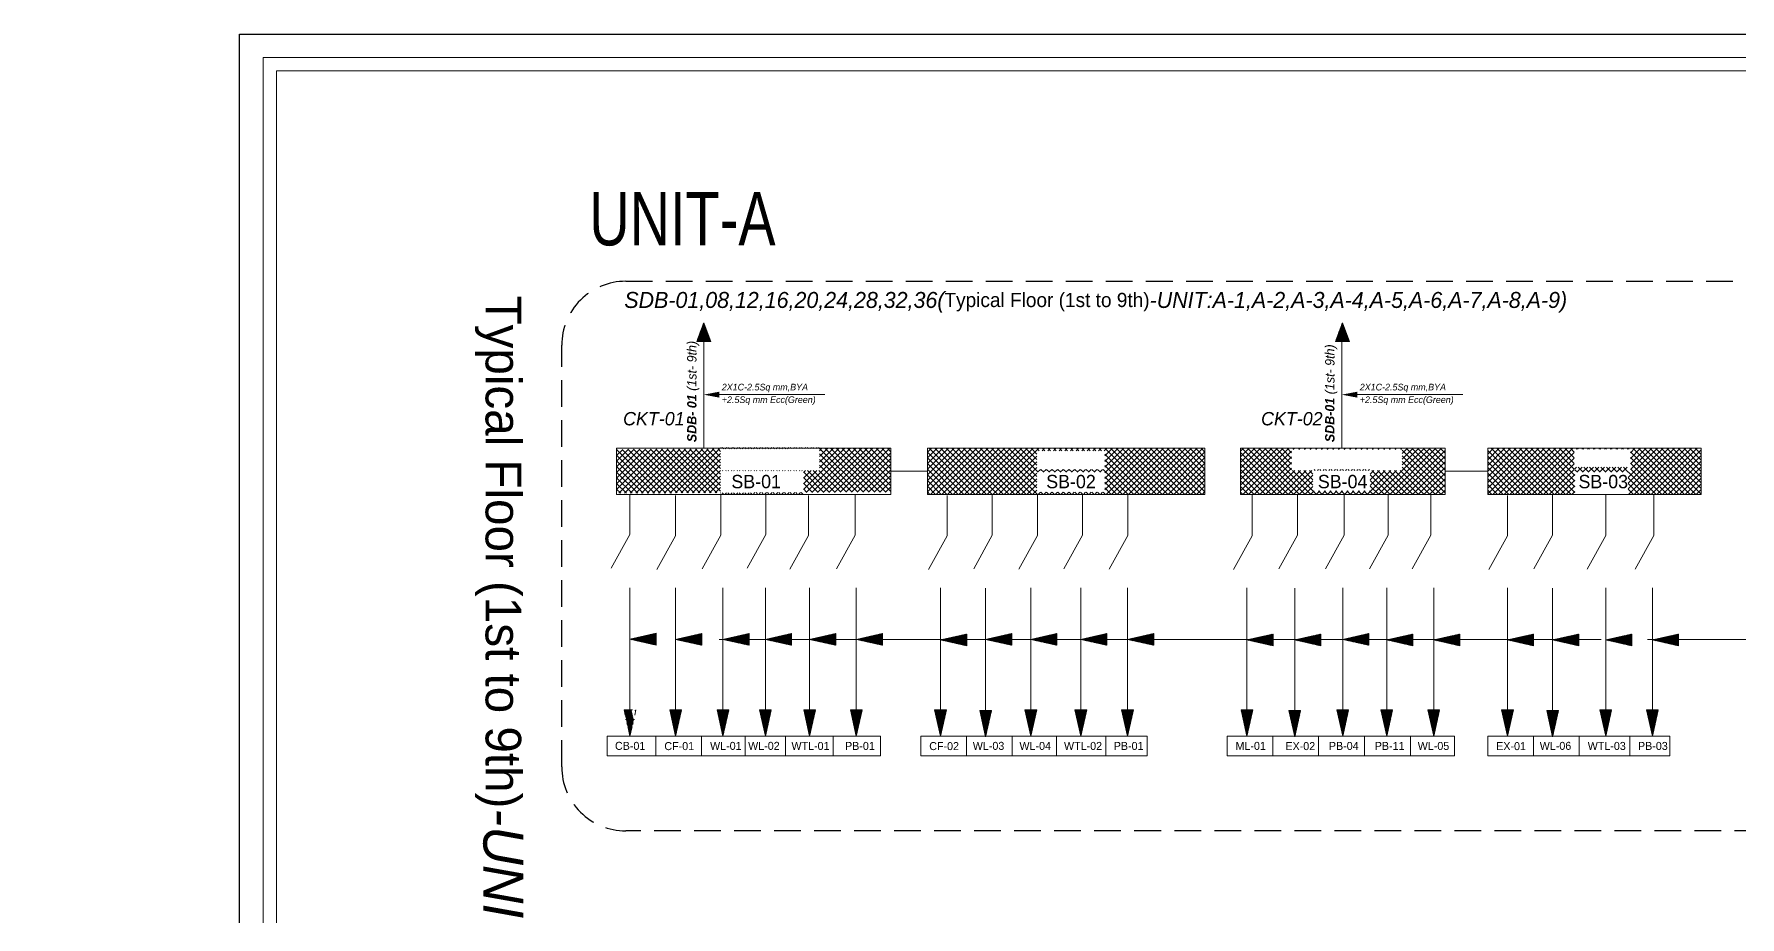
# Model space of a CAD drawing. Header units: inches. Extents: x 109699 to 44449955, y -10987 to 15824140.
# Drawn here: x 212572 to 213211, y -3959 to -3628 of the extents above; entities that cross this region are included whole.
import ezdxf

# ---------------------------------------------------------------- set-up
doc = ezdxf.new("R2010")
doc.units = ezdxf.units.IN
doc.header["$LTSCALE"] = 5
doc.header["$MEASUREMENT"] = 0
doc.linetypes.add('DASHED2', pattern=[0.375, 0.25, -0.125])
doc.linetypes.add('DIVIDE', pattern=[1.25, 0.5, -0.25, 0, -0.25, 0, -0.25])
doc.layers.get('0').update_dxf_attribs({"color": 123})
for name, color, linetype, lineweight in [('@NORMAL', 7, 'Continuous', 5), ('E-CF-Ceiling-Fan', 30, 'Continuous', 13), ('E-CKT-CABLE', 116, 'Continuous', 18), ('E-CKT-TEXT', 135, 'Continuous', 18), ('E-EX-Exhaust-Fan', 190, 'Continuous', 13), ('E-PB-Socket-5A', 203, 'Continuous', 13), ('E-POINT-CABLE', 86, 'Continuous', 18), ('E-SB-Switch-Board', 106, 'Continuous', 18), ('E-SWITCH', 6, 'Continuous', 18), ('E-TP', 11, 'DIVIDE', 18), ('E-WL-Wall-Light', 232, 'Continuous', 15), ('E-WTL-Wall-Tube-Light', 6, 'Continuous', 15), ('Text', 7, 'Continuous', 0), ('WALL-1', 8, 'Continuous', 9)]:
    doc.layers.add(name, color=color, linetype=linetype, lineweight=lineweight)
doc.styles.get("Standard").update_dxf_attribs({"font": 'times.ttf'})
doc.styles.add('style2', font='ARIALN.TTF', dxfattribs={"width": 0.75, "height": 3})
doc.styles.add('TAVE2', font='ROM_____.PFB')

# ---------------------------------------------------------------- blocks, each defined once
blk = doc.blocks.new('zxczxczxcz')
at = {"layer": '@NORMAL'}
for points in [[(177327.54, -15450.1), (175295.18, -15450.1), (175295.18, -14276.83), (177327.54, -14276.83)], [(177319.91, -15442.46), (175302.82, -15442.46), (175302.82, -14284.47), (177319.91, -14284.47)]]:
    blk.add_lwpolyline(points, close=True, dxfattribs=at)
at = {"layer": 'WALL-1', "lineweight": 30}
blk.add_lwpolyline([(177340.91, -15463.47), (175281.82, -15463.47), (175281.82, -14263.47), (177340.91, -14263.47)], close=True, dxfattribs=at)
blk = doc.blocks.new('E-CKT TEXT')
for p, q in [((648438.87, 22105.08), (648437.12, 22112.85)), ((648437.12, 22112.85), (648440.62, 22112.85)), ((648437.16, 22112.65), (648437.36, 22112.85)), ((648437.21, 22112.43), (648437.63, 22112.85)), ((648437.26, 22112.21), (648437.89, 22112.85)), ((648437.31, 22112), (648438.16, 22112.85)), ((648437.36, 22111.78), (648438.43, 22112.85)), ((648437.41, 22111.56), (648438.69, 22112.85)), ((648437.46, 22111.35), (648438.96, 22112.85)), ((648437.51, 22111.13), (648439.22, 22112.85)), ((648437.55, 22110.92), (648439.49, 22112.85)), ((648437.6, 22110.7), (648439.75, 22112.85)), ((648437.65, 22110.48), (648440.02, 22112.85)), ((648437.7, 22110.27), (648440.28, 22112.85)), ((648437.75, 22110.05), (648440.55, 22112.85)), ((648437.8, 22109.83), (648440.57, 22112.6)), ((648437.85, 22109.62), (648440.49, 22112.26)), ((648437.9, 22109.4), (648440.41, 22111.92)), ((648437.94, 22109.18), (648440.34, 22111.58)), ((648437.99, 22108.97), (648440.26, 22111.23)), ((648438.04, 22108.75), (648440.18, 22110.89)), ((648438.09, 22108.54), (648440.11, 22110.55)), ((648438.14, 22108.32), (648440.03, 22110.21)), ((648438.19, 22108.1), (648439.95, 22109.86)), ((648438.24, 22107.89), (648439.87, 22109.52)), ((648438.29, 22107.67), (648439.8, 22109.18)), ((648438.34, 22107.45), (648439.72, 22108.84)), ((648438.38, 22107.24), (648439.64, 22108.49)), ((648438.87, 22105.08), (648440.62, 22112.85)), ((648438.43, 22107.02), (648439.56, 22108.15)), ((648438.48, 22106.8), (648439.49, 22107.81)), ((648438.53, 22106.59), (648439.41, 22107.47)), ((648438.58, 22106.37), (648439.33, 22107.13)), ((648438.63, 22106.16), (648439.26, 22106.78)), ((648438.68, 22105.94), (648439.18, 22106.44)), ((648438.73, 22105.72), (648439.1, 22106.1)), ((648438.77, 22105.51), (648439.02, 22105.76)), ((648438.82, 22105.29), (648438.95, 22105.41))]:
    blk.add_line(p, q)
blk = doc.blocks.new('AR')
at = {"layer": 'E-CKT-CABLE'}
for p, q in [((-271, 449), (0, 548)), ((-213, 427), (-144, 496)), ((-209, 426), (-136, 499)), ((-205, 424), (-128, 502)), ((-201, 423), (-119, 505)), ((-197, 421), (-111, 508)), ((-193, 420), (-102, 511)), ((-190, 418), (-94, 514)), ((-186, 417), (-86, 517)), ((-182, 415), (-77, 520)), ((-178, 414), (-69, 523)), ((-174, 413), (-61, 526)), ((-170, 411), (-52, 529)), ((-167, 410), (-44, 532)), ((-163, 408), (-36, 535)), ((-159, 407), (-27, 538)), ((-155, 405), (-19, 541)), ((-151, 404), (-11, 544)), ((-147, 402), (-2, 547)), ((-144, 401), (0, 544)), ((-140, 399), (0, 539)), ((-136, 398), (0, 534)), ((-132, 396), (0, 528)), ((-128, 395), (0, 523)), ((-124, 394), (0, 518)), ((-120, 392), (0, 513)), ((-117, 391), (0, 507)), ((-113, 389), (0, 502)), ((-109, 388), (0, 497)), ((0, 548), (0, 346)), ((-271, 449), (0, 346)), ((-270, 449), (-269, 450)), ((-266, 448), (-261, 453)), ((-263, 446), (-253, 456)), ((-259, 445), (-244, 459)), ((-255, 443), (-236, 462)), ((-251, 442), (-228, 465)), ((-247, 440), (-219, 468)), ((-243, 439), (-211, 471)), ((-240, 437), (-203, 474)), ((-236, 436), (-194, 477)), ((-232, 434), (-186, 480)), ((-228, 433), (-178, 483)), ((-224, 432), (-169, 486)), ((-220, 430), (-161, 489)), ((-216, 429), (-153, 493)), ((-105, 386), (0, 491)), ((-101, 385), (0, 486)), ((-97, 383), (0, 481)), ((-94, 382), (0, 475)), ((-90, 380), (0, 470)), ((-86, 379), (0, 465)), ((-82, 377), (0, 459)), ((-78, 376), (0, 454)), ((-74, 374), (0, 449)), ((-71, 373), (0, 444)), ((-67, 372), (0, 438)), ((-63, 370), (0, 433)), ((-59, 369), (0, 428)), ((-55, 367), (0, 422)), ((-51, 366), (0, 417)), ((-48, 364), (0, 412)), ((-44, 363), (0, 406)), ((-40, 361), (0, 401)), ((-36, 360), (0, 396)), ((-32, 358), (0, 391)), ((-28, 357), (0, 385)), ((-24, 355), (0, 380)), ((-21, 354), (0, 375)), ((-17, 353), (0, 369)), ((-13, 351), (0, 364)), ((-9, 350), (0, 359)), ((-5, 348), (0, 353)), ((-1, 347), (0, 348))]:
    blk.add_line(p, q, dxfattribs=at)

msp = doc.modelspace()

# ---------------------------------------------------------------- hatches: boundary and pattern name
at = {"layer": 'E-SB-Switch-Board'}
h = msp.add_hatch(dxfattribs=at)
h.set_pattern_fill('ANSI37', color=256, scale=12.003473, angle=180.05046, style=0)
h.set_pattern_definition([(225.050464, (10813.7774, -16770.7007), (1.061901214, -1.060032292), []), (315.050464, (10813.7774, -16770.7007), (1.060032292, 1.061901214), [])])
h.paths.add_polyline_path([(212893.12, -3783.19), (212790.32, -3783.61), (212790.32, -3800.05), (212893.12, -3799.63)])
h.paths.add_polyline_path([(212829.32, -3791.53), (212866.32, -3791.53), (212866.32, -3782.85), (212829.32, -3782.85)])
h.paths.add_polyline_path([(212829.32, -3800.48), (212860.32, -3800.48), (212860.32, -3791.63), (212829.32, -3791.63)])
h = msp.add_hatch(dxfattribs=at)
h.set_pattern_fill('ANSI37', color=256, scale=12.003473, angle=180.05046, style=0)
h.set_pattern_definition([(225.050464, (10812.4222, -16770.7007), (1.061901214, -1.060032292), []), (315.050464, (10812.4222, -16770.7007), (1.060032292, 1.061901214), [])])
h.paths.add_polyline_path([(213010.82, -3783.19), (212906.82, -3783.19), (212906.82, -3800.48), (213010.82, -3800.48)])
h.paths.add_polyline_path([(212947.82, -3792.2), (212973.32, -3792.2), (212973.32, -3784.13), (212947.82, -3784.13)], flags=16)
h.paths.add_polyline_path([(212947.82, -3799.63), (212973.32, -3799.63), (212973.32, -3791.13), (212947.82, -3791.13)], flags=16)
h = msp.add_hatch(dxfattribs=at)
h.set_pattern_fill('ANSI37', color=256, scale=12.003473, angle=180.05046, style=0)
h.set_pattern_definition([(225.050464, (10789.4744, -16770.7007), (1.061901214, -1.060032292), []), (315.050464, (10789.4744, -16770.7007), (1.060032292, 1.061901214), [])])
h.paths.add_polyline_path([(213100.82, -3783.19), (213024.17, -3783.19), (213024.17, -3800.48), (213100.82, -3800.48)])
h.paths.add_polyline_path([(213043.32, -3791.58), (213084.82, -3791.58), (213084.82, -3783.63), (213043.32, -3783.63)], flags=16)
h.paths.add_polyline_path([(213051.32, -3799.13), (213072.82, -3799.13), (213072.82, -3791.13), (213051.32, -3791.13)], flags=16)
h = msp.add_hatch(dxfattribs=at)
h.set_pattern_fill('ANSI37', color=256, scale=12.003473, angle=180.05046, style=0)
h.set_pattern_definition([(225.050464, (11037.9222, -16770.7007), (1.061901214, -1.060032292), []), (315.050464, (11037.9222, -16770.7007), (1.060032292, 1.061901214), [])])
h.paths.add_polyline_path([(213196.86, -3783.19), (213116.82, -3783.19), (213116.82, -3800.48), (213196.86, -3800.48)])
h.paths.add_polyline_path([(213149.22, -3792.2), (213170.34, -3792.2), (213170.34, -3783.51), (213149.22, -3783.51)], flags=16)
h.paths.add_polyline_path([(213149.5, -3800.48), (213169.49, -3800.48), (213169.49, -3790.3), (213149.5, -3790.3)], flags=17)

# ---------------------------------------------------------------- linework, layer by layer
at = {"linetype": 'DASHED2', "lineweight": 25, "ltscale": 8}
msp.add_lwpolyline([(212793.74, -3720.59), (213789.37, -3720.59, -0.414214), (213813.37, -3744.59), (213813.37, -3902.61, -0.414214), (213789.37, -3926.61), (212793.74, -3926.61, -0.414214), (212769.74, -3902.61), (212769.74, -3744.59, -0.414214)], format="xyb", close=True, dxfattribs=at)
at = {"layer": 'E-CKT-CABLE'}
for p, q in [((212822.98, -3783.19), (212822.98, -3743.01)), ((213062.11, -3783.19), (213062.11, -3743.01)), ((212826.87, -3763.1), (212868.37, -3763.1)), ((213066, -3763.1), (213107.5, -3763.1)), ((212893.12, -3791.83), (212906.82, -3791.83)), ((213100.82, -3791.83), (213116.82, -3791.83))]:
    msp.add_line(p, q, dxfattribs=at)
for points in [[(212828.81, -3764.21), (212828.81, -3761.99), (212822.98, -3763.1)], [(213067.94, -3764.21), (213067.94, -3761.99), (213062.11, -3763.1)]]:
    msp.add_solid(points, dxfattribs=at)
at = {"layer": 'E-CKT-TEXT'}
for p, q in [((212828.82, -3854.85), (213159.32, -3854.85)), ((213176.73, -3854.85), (213813.37, -3854.85))]:
    msp.add_line(p, q, dxfattribs=at)
at = {"layer": 'E-POINT-CABLE'}
for p, q in [((212795.32, -3800.47), (212795.32, -3815.54)), ((212812.43, -3800.91), (212812.43, -3815.98)), ((212829.36, -3800.69), (212829.36, -3815.76)), ((212846.28, -3800.48), (212846.28, -3815.54)), ((212862.2, -3800.88), (212862.2, -3815.94)), ((212879.77, -3800.73), (212879.77, -3815.8)), ((212914.22, -3800.91), (212914.22, -3815.98)), ((212931.14, -3800.69), (212931.14, -3815.76)), ((212948.06, -3800.48), (212948.06, -3815.54)), ((212948.06, -3800.88), (212948.06, -3815.94)), ((212964.98, -3800.26), (212964.98, -3815.32)), ((212964.98, -3800.66), (212964.98, -3815.72)), ((212981.9, -3800.44), (212981.9, -3815.51)), ((212981.9, -3800.84), (212981.9, -3815.91)), ((213028.56, -3800.48), (213028.56, -3815.98)), ((213045.49, -3800.69), (213045.49, -3815.76)), ((213062.99, -3800.69), (213062.99, -3815.76)), ((213079.49, -3800.69), (213079.49, -3815.76)), ((213095.49, -3800.69), (213095.49, -3815.76)), ((213124.22, -3800.91), (213124.22, -3815.98)), ((213141.14, -3800.69), (213141.14, -3815.76)), ((213161.06, -3800.48), (213161.06, -3815.54)), ((213161.06, -3800.88), (213161.06, -3815.94)), ((213179.06, -3800.48), (213179.06, -3815.54)), ((213179.06, -3800.88), (213179.06, -3815.94)), ((212795.32, -3835.48), (212795.32, -3891.09)), ((212812.44, -3835.48), (212812.44, -3891.09)), ((212830.17, -3835.48), (212830.17, -3891.09)), ((212846.1, -3835.48), (212846.1, -3891.09)), ((212862.67, -3835.49), (212862.67, -3891.09)), ((212880.17, -3835.49), (212880.17, -3891.09)), ((212911.73, -3835.48), (212911.73, -3891.09)), ((212928.64, -3835.7), (212928.64, -3891.31)), ((212945.56, -3835.48), (212945.56, -3891.09)), ((212964.32, -3835.48), (212964.32, -3891.09)), ((212981.82, -3835.48), (212981.82, -3891.09)), ((213026.57, -3835.48), (213026.57, -3891.09)), ((213044.49, -3835.7), (213044.49, -3891.31)), ((213062.49, -3835.48), (213062.49, -3891.09)), ((213078.99, -3835.48), (213078.99, -3891.09)), ((213096.59, -3835.48), (213096.59, -3891.09)), ((213124.23, -3835.48), (213124.23, -3891.09)), ((213141.14, -3835.7), (213141.14, -3891.31)), ((213161.06, -3835.48), (213161.06, -3891.09)), ((213178.56, -3835.48), (213178.56, -3891.09)), ((212805.04, -3891.09), (212805.04, -3898.53)), ((212822.15, -3891.09), (212822.15, -3898.51)), ((212822.15, -3891.09), (212822.15, -3898.51)), ((212838.49, -3891.09), (212838.49, -3898.51)), ((212853.67, -3891.09), (212853.67, -3898.51)), ((212853.67, -3891.09), (212853.67, -3898.51)), ((212871.44, -3891.09), (212871.44, -3898.51)), ((212871.44, -3891.09), (212871.44, -3898.51)), ((212921.44, -3891.09), (212921.44, -3898.51)), ((212938.63, -3891.09), (212938.63, -3898.51)), ((212955.14, -3891.09), (212955.14, -3898.51)), ((212973.64, -3891.09), (212973.64, -3898.51)), ((212989.15, -3891.09), (212989.15, -3898.51)), ((213036.28, -3891.09), (213036.28, -3898.51)), ((213053.4, -3891.09), (213053.4, -3898.53)), ((213070.6, -3891.09), (213070.6, -3898.51)), ((213087.82, -3898.51), (213087.82, -3891.09)), ((213133.94, -3891.09), (213133.94, -3898.51)), ((213151.13, -3891.09), (213151.13, -3898.51)), ((213170.13, -3891.09), (213170.13, -3898.51))]:
    msp.add_line(p, q, dxfattribs=at)
for points in [[(212786.82, -3891.09), (212889.2, -3891.09), (212889.2, -3898.51), (212786.82, -3898.54)], [(212904.32, -3891.09), (212989.15, -3891.09), (212989.15, -3898.51), (212904.32, -3898.54)], [(213019.17, -3891.09), (213104.32, -3891.09), (213104.32, -3898.51), (213019.17, -3898.54)], [(213116.82, -3891.09), (213185.13, -3891.09), (213185.13, -3898.51), (213116.82, -3898.54)]]:
    msp.add_lwpolyline(points, close=True, dxfattribs=at)
at = {"layer": 'E-SB-Switch-Board'}
for points in [[(212790.32, -3800.48), (212893.12, -3800.48), (212893.12, -3783.19), (212790.32, -3783.19)], [(212906.82, -3800.48), (213010.82, -3800.48), (213010.82, -3783.19), (212906.82, -3783.19)], [(213024.17, -3800.48), (213100.82, -3800.48), (213100.82, -3783.19), (213024.17, -3783.19)], [(213116.82, -3800.48), (213196.86, -3800.48), (213196.86, -3783.19), (213116.82, -3783.19)]]:
    msp.add_lwpolyline(points, close=True, dxfattribs=at)
at = {"layer": 'E-SWITCH'}
for p, q in [((212795.32, -3815.54), (212788.34, -3828.16)), ((212812.43, -3815.98), (212805.45, -3828.59)), ((212829.36, -3815.76), (212822.38, -3828.38)), ((212846.28, -3815.54), (212839.3, -3828.16)), ((212862.2, -3815.94), (212855.22, -3828.56)), ((212879.77, -3815.8), (212872.79, -3828.41)), ((212914.22, -3815.98), (212907.24, -3828.59)), ((212931.14, -3815.76), (212924.16, -3828.38)), ((212948.06, -3815.94), (212941.08, -3828.56)), ((212964.98, -3815.72), (212958, -3828.34)), ((212981.9, -3815.91), (212974.92, -3828.52)), ((213028.56, -3815.98), (213021.58, -3828.59)), ((213045.49, -3815.76), (213038.51, -3828.38)), ((213062.99, -3815.76), (213056.01, -3828.38)), ((213079.49, -3815.76), (213072.51, -3828.38)), ((213095.49, -3815.76), (213088.51, -3828.38)), ((213124.22, -3815.98), (213117.24, -3828.59)), ((213141.14, -3815.76), (213134.16, -3828.38)), ((213161.06, -3815.94), (213154.08, -3828.56)), ((213179.06, -3815.94), (213172.08, -3828.56))]:
    msp.add_line(p, q, dxfattribs=at)

# ---------------------------------------------------------------- block references
at = {"layer": 'E-CF-Ceiling-Fan', "color": 1, "xscale": 1.261437301517695, "yscale": 1.261437301517695, "zscale": 1.261437301517695}
for p in [(-605152.54, -31775.26), (-605053.25, -31775.26)]:
    msp.add_blockref('E-CKT TEXT', p, dxfattribs=at)
at = {"layer": 'E-CKT-CABLE', "xscale": -0.02594956736979771, "yscale": 0.02594956736979771, "zscale": 0.02594956734627435, "rotation": 90}
for p in [(212834.63, -3743.18), (213074.03, -3743.18)]:
    msp.add_blockref('AR', p, dxfattribs=at)
at = {"layer": 'E-CKT-TEXT', "xscale": 1.261437301520496, "yscale": 1.261437301520496, "zscale": 1.261437301520496, "rotation": 270}
for p in [(184911.15, 814110.21), (184928.28, 814110.13), (184946.01, 814110.13), (184961.92, 814110.13), (184978.49, 814110.13), (184996, 814110.13), (185027.56, 814109.95), (185044.47, 814110.13), (185061.39, 814110.13), (185080.15, 814110.13), (185097.65, 814110.13), (185142.4, 814109.95), (185160.32, 814109.95), (185178.32, 814110.13), (185194.82, 814109.95), (185212.42, 814109.95), (185240.06, 814109.95), (185256.97, 814109.95), (185276.89, 814109.95), (185294.39, 814109.95)]:
    msp.add_blockref('E-CKT TEXT', p, dxfattribs=at)
at = {"layer": 'E-EX-Exhaust-Fan', "color": 1, "xscale": 1.261437301517695, "yscale": 1.261437301517695, "zscale": 1.261437301517695}
for p in [(-604920.49, -31775.48), (-604840.75, -31775.26)]:
    msp.add_blockref('E-CKT TEXT', p, dxfattribs=at)
at = {"layer": 'E-PB-Socket-5A', "color": 1, "xscale": 1.261437301517695, "yscale": 1.261437301517695, "zscale": 1.261437301517695}
for p in [(-604983.16, -31775.26), (-604902.49, -31775.26), (-604885.99, -31775.26), (-604786.42, -31775.26)]:
    msp.add_blockref('E-CKT TEXT', p, dxfattribs=at)
at = {"layer": 'E-TP', "color": 1, "xscale": 1.261437301517695, "yscale": 1.261437301517695, "zscale": 1.261437301517695}
msp.add_blockref('E-CKT TEXT', (-605169.66, -31775.26), dxfattribs=at)
at = {"layer": 'E-WL-Wall-Light', "color": 1, "xscale": 1.261437301517695, "yscale": 1.261437301517695, "zscale": 1.261437301517695}
for p in [(-605134.8, -31775.26), (-605118.88, -31775.26), (-605036.34, -31775.48), (-605019.42, -31775.26), (-604868.39, -31775.26), (-604823.84, -31775.48)]:
    msp.add_blockref('E-CKT TEXT', p, dxfattribs=at)
at = {"layer": 'E-WTL-Wall-Tube-Light', "color": 1, "xscale": 1.261437301517695, "yscale": 1.261437301517695, "zscale": 1.261437301517695}
for p in [(-605102.31, -31775.26), (-605084.81, -31775.26), (-605000.66, -31775.26), (-604938.41, -31775.26), (-604803.92, -31775.26)]:
    msp.add_blockref('E-CKT TEXT', p, dxfattribs=at)
at = {"layer": 'WALL-1', "linetype": 'Continuous', "xscale": 0.6583637491200001, "yscale": 0.6583637491200001, "zscale": 0.6583637491200001}
msp.add_blockref('zxczxczxcz', (97249.8, 5762.61), dxfattribs=at)

# ---------------------------------------------------------------- texts
at = {"layer": 'E-CF-Ceiling-Fan', "color": 1, "char_height": 3, "width": 10.9021, "attachment_point": 1}
for s, insert in [('{\\fCentury Gothic|b0|i0|c0|p34;\\C256;CF-01}', (212808.22, -3893.34)), ('{\\fCentury Gothic|b0|i0|c0|p34;\\C256;CF-02}', (212907.5, -3893.34))]:
    msp.add_mtext(s, dxfattribs=dict(at, insert=insert))
at = {"layer": 'E-CKT-TEXT', "color": 1, "char_height": 3.5, "width": 48.6814, "attachment_point": 1, "rotation": 90}
for s, insert in [('{\\fCentury Gothic|b1|i1|c0|p34;\\C256;SDB- 01\\fCentury Gothic|b0|i1|c0|p34; (1st- 9th)}', (212816.76, -3780.91)), ('{\\fCentury Gothic|b1|i1|c0|p34;\\C256;SDB-01\\fCentury Gothic|b0|i1|c0|p34; (1st- 9th)}', (213055.89, -3780.91))]:
    msp.add_mtext(s, dxfattribs=dict(at, insert=insert))
at = {"layer": 'E-CKT-TEXT', "color": 1, "attachment_point": 1}
for s, insert, char_height, width in [('{\\fCentury Gothic|b0|i1|c0|p34;\\C256;2X1C-2.5Sq mm,BYA}', (212829.73, -3759.02), 2.5, 41.3635), ('{\\fCentury Gothic|b0|i1|c0|p34;\\C256;2X1C-2.5Sq mm,BYA}', (213068.86, -3759.02), 2.5, 41.3635), ('{\\fCentury Gothic|b0|i1|c0|p34;\\C256;+2.5Sq mm Ecc(Green) }', (212829.73, -3763.74), 2.5, 41.3635), ('{\\fCentury Gothic|b0|i1|c0|p34;\\C256;+2.5Sq mm Ecc(Green) }', (213068.86, -3763.74), 2.5, 41.3635), ('{\\fCentury Gothic|b0|i1|c0|p34;\\C256;CKT-01}', (212792.76, -3769.61), 5, 24.1526), ('{\\fCentury Gothic|b0|i1|c0|p34;\\C256;CKT-02}', (213031.89, -3769.61), 5, 24.1526)]:
    msp.add_mtext(s, dxfattribs=dict(at, insert=insert, char_height=char_height, width=width))
at = {"layer": 'E-EX-Exhaust-Fan', "color": 1, "char_height": 3, "width": 10.9021, "attachment_point": 1}
for s, insert in [('{\\fCentury Gothic|b0|i0|c0|p34;\\C256;EX-02}', (213041, -3893.34)), ('{\\fCentury Gothic|b0|i0|c0|p34;\\C256;EX-01}', (213120, -3893.34))]:
    msp.add_mtext(s, dxfattribs=dict(at, insert=insert))
at = {"layer": 'E-PB-Socket-5A', "color": 1, "char_height": 3, "width": 10.9021, "attachment_point": 1}
for s, insert in [('{\\fCentury Gothic|b0|i0|c0|p34;\\C256;PB-01}', (212875.95, -3893.28)), ('{\\fCentury Gothic|b0|i0|c0|p34;\\C256;PB-01}', (212976.66, -3893.28)), ('{\\fCentury Gothic|b0|i0|c0|p34;\\C256;PB-04}', (213057.29, -3893.28)), ('{\\fCentury Gothic|b0|i0|c0|p34;\\C256;PB-11}', (213074.49, -3893.28)), ('{\\fCentury Gothic|b0|i0|c0|p34;\\C256;PB-03}', (213173.15, -3893.28))]:
    msp.add_mtext(s, dxfattribs=dict(at, insert=insert))
at = {"layer": 'E-SB-Switch-Board', "color": 1, "char_height": 5, "attachment_point": 1}
for s, insert, width in [('{\\fCentury Gothic|b0|i0|c0|p34;\\C256;SB-01}', (212833.34, -3793.18), 41.3327), ('{\\fCentury Gothic|b0|i0|c0|p34;\\C256;SB-02}', (212951.34, -3793.18), 24.1526), ('{\\fCentury Gothic|b0|i0|c0|p34;\\C256;SB-04}', (213053.15, -3793.18), 24.1526), ('{\\fCentury Gothic|b0|i0|c0|p34;\\C256;SB-03}', (213150.84, -3793.18), 24.1526)]:
    msp.add_mtext(s, dxfattribs=dict(at, insert=insert, width=width))
at = {"layer": 'E-TP', "color": 1, "insert": (212789.71, -3893.25), "char_height": 3, "width": 10.9021, "attachment_point": 1}
msp.add_mtext('{\\fCentury Gothic|b0|i0|c0|p34;\\C256;CB-01}', dxfattribs=at)
at = {"layer": 'E-WL-Wall-Light', "color": 1, "char_height": 3, "attachment_point": 1}
for s, insert, width in [('{\\fCentury Gothic|b0|i0|c0|p34;\\C256;WL-01}', (212825.35, -3893.25), 10.9021), ('{\\fCentury Gothic|b0|i0|c0|p34;\\C256;WL-02}', (212839.62, -3893.25), 12.7336), ('{\\fCentury Gothic|b0|i0|c0|p34;\\C256;WL-03}', (212923.82, -3893.25), 14.2676), ('{\\fCentury Gothic|b0|i0|c0|p34;\\C256;WL-04}', (212941.31, -3893.28), 14.2676), ('{\\fCentury Gothic|b0|i0|c0|p34;\\C256;WL-05}', (213090.59, -3893.28), 10.9021), ('{\\fCentury Gothic|b0|i0|c0|p34;\\C256;WL-06}', (213136.32, -3893.25), 14.2676)]:
    msp.add_mtext(s, dxfattribs=dict(at, insert=insert, width=width))
at = {"layer": 'E-WTL-Wall-Tube-Light', "color": 1, "char_height": 3, "attachment_point": 1}
for s, insert, width in [('{\\fCentury Gothic|b0|i0|c0|p34;\\C256;WTL-01}', (212855.85, -3893.28), 14.7879), ('{\\fCentury Gothic|b0|i0|c0|p34;\\C256;WTL-02}', (212958.01, -3893.28), 14.7879), ('{\\fCentury Gothic|b0|i0|c0|p34;\\C256;ML-01}', (213022.3, -3893.25), 24.0847), ('{\\fCentury Gothic|b0|i0|c0|p34;\\C256;WTL-03}', (213154.31, -3893.28), 14.7879)]:
    msp.add_mtext(s, dxfattribs=dict(at, insert=insert, width=width))
at = {"layer": 'Text', "insert": (212815, -3707.44, 0.48), "char_height": 20, "width": 44.9254, "attachment_point": 8, "style": 'style2'}
msp.add_mtext('{\\fArial|b0|i0|c162|p34;\\PUN\\fArial|b0|i0|c0|p34;I\\fArial|b0|i0|c162|p34;T-A}', dxfattribs=at)
at = {"layer": 'Text', "insert": (212755.38, -3725.95), "char_height": 15, "width": 750.5724, "attachment_point": 1, "rotation": 270, "style": 'TAVE2'}
msp.add_mtext('\\A1;{\\fCentury Gothic|b0|i0|c0|p34;\\H0.88889x;Typical Floor (1st to 9th)\\A0;\\fCentury Gothic|b0|i1|c0|p34;\\H1.125x;-UNIT:A-1,A-2,A-3,A-4,A-5,A-6,A-7,A-8,A-9)}', dxfattribs=at)
at = {"layer": 'Text', "color": 1, "insert": (212793.21, -3724.6), "char_height": 6, "width": 391.5294, "attachment_point": 1}
msp.add_mtext('{\\fCentury Gothic|b0|i1|c0|p34;\\C256;SDB-01,08,12,16,20,24,28,32,36(\\A1;\\fCentury Gothic|b0|i0|c0|p34;\\H0.88889x;Typical Floor (1st to 9th)\\A0;\\fCentury Gothic|b0|i1|c0|p34;\\H1.125x;-UNIT:A-1,A-2,A-3,A-4,A-5,A-6,A-7,A-8,A-9)}', dxfattribs=at)

doc.saveas('drawing.dxf')
